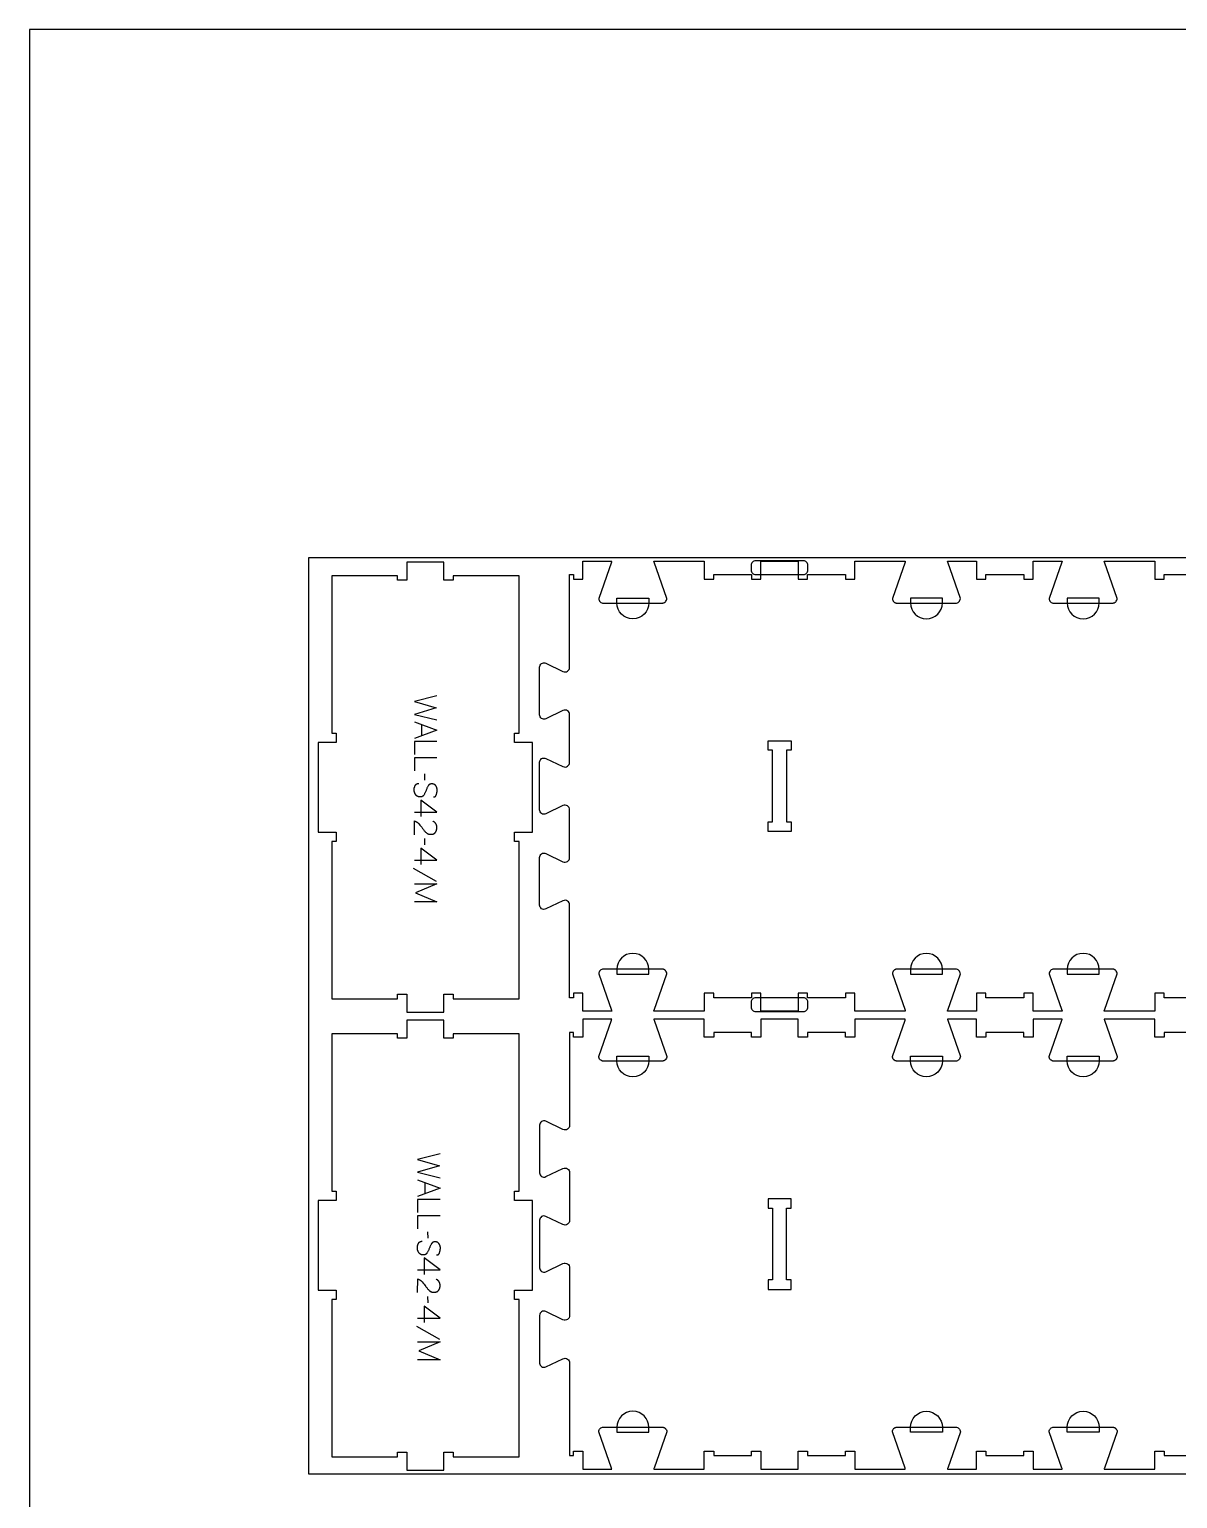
# Model space of a CAD drawing. Extents: x -10701 to -7518, y -19593 to -11999.
# Drawn here: x -10701 to -9172, y -13956 to -11999 of the extents above; entities that cross this region are included whole.
import ezdxf

# ---------------------------------------------------------------- set-up
doc = ezdxf.new("R2010")
doc.units = 0
for name, color, linetype in [('0_SHEET_SPRUCEPLY_2440X122', 1, 'CONTINUOUS'), ('1_ANYTOOL_1MMDEEP_LABELS_S', 2, 'CONTINUOUS'), ('3_ANYTOOL_CUTTHROUGH_INSID', 4, 'CONTINUOUS'), ('4_ANYTOOL_CUTTHROUGH_OUTSI', 5, 'CONTINUOUS'), ('5_ANYTOOL_HALF_MILL_9MM_IN', 3, 'CONTINUOUS'), ('DONOTCUT', 18, 'CONTINUOUS')]:
    doc.layers.add(name, color=color, linetype=linetype)

msp = doc.modelspace()

# ---------------------------------------------------------------- linework, layer by layer
at = {"layer": '0_SHEET_SPRUCEPLY_2440X122'}
msp.add_lwpolyline([(-10329.7, -12703.3), (-10329.7, -13923.3), (-7889.7, -13923.3), (-7889.7, -12703.3)], close=True, dxfattribs=at)
at = {"layer": '1_ANYTOOL_1MMDEEP_LABELS_S'}
for points in [[(-10158.5, -12886.9), (-10188.5, -12894.7), (-10159.4, -12903.1), (-10188.5, -12911.6), (-10158.5, -12919.1)], [(-10188.5, -12921.7), (-10158.5, -12932.5), (-10188.5, -12943.6)], [(-10178.9, -12925.1), (-10178.9, -12940)], [(-10158.5, -12947.9), (-10188.5, -12947.9), (-10188.5, -12965)], [(-10158.5, -12969.7), (-10188.5, -12969.7), (-10188.5, -12986.8)], [(-10174.6, -12999.4), (-10174.7, -12990.7)], [(-10163.1, -13021.7), (-10162.9, -13021.7), (-10162.8, -13021.7), (-10162.7, -13021.7), (-10162.6, -13021.7), (-10162.5, -13021.7), (-10162.4, -13021.6), (-10162.3, -13021.6), (-10162.3, -13021.6), (-10162.2, -13021.6), (-10162.1, -13021.6), (-10162, -13021.6), (-10161.9, -13021.6), (-10161.8, -13021.5), (-10161.8, -13021.5), (-10161.7, -13021.5), (-10161.6, -13021.5), (-10161.5, -13021.4), (-10161.4, -13021.4), (-10161.4, -13021.4), (-10161.3, -13021.3), (-10161.2, -13021.3), (-10161.2, -13021.3), (-10161.1, -13021.2), (-10161, -13021.2), (-10160.9, -13021.1), (-10160.9, -13021.1), (-10160.8, -13021.1), (-10160.7, -13021), (-10160.7, -13021), (-10160.6, -13020.9), (-10160.5, -13020.9), (-10160.5, -13020.8), (-10160.4, -13020.8), (-10160.4, -13020.7), (-10160.3, -13020.6), (-10160.3, -13020.6), (-10160.2, -13020.5), (-10160.1, -13020.5), (-10160.1, -13020.4), (-10160, -13020.3), (-10160, -13020.3), (-10159.9, -13020.2), (-10159.9, -13020.1), (-10159.8, -13020.1), (-10159.8, -13020), (-10159.7, -13019.9), (-10159.7, -13019.8), (-10159.6, -13019.8), (-10159.6, -13019.7), (-10159.6, -13019.6), (-10159.5, -13019.5), (-10159.4, -13019.4), (-10159.4, -13019.2), (-10159.3, -13019), (-10159.2, -13018.8), (-10159.1, -13018.6), (-10159.1, -13018.4), (-10158.9, -13017.6), (-10158.7, -13016.8), (-10158.5, -13016), (-10158.4, -13015.2), (-10158.3, -13014.9), (-10158.3, -13014.5), (-10158.2, -13014.1), (-10158.2, -13013.7), (-10158.2, -13013.4), (-10158.2, -13013), (-10158.1, -13012.7), (-10158.1, -13012.3), (-10158.1, -13012.1), (-10158.1, -13011.9), (-10158.2, -13011.7), (-10158.2, -13011.5), (-10158.2, -13011.3), (-10158.2, -13011.1), (-10158.2, -13011), (-10158.3, -13010.8), (-10158.3, -13010.6), (-10158.3, -13010.4), (-10158.4, -13010.2), (-10158.4, -13010), (-10158.4, -13009.9), (-10158.5, -13009.7), (-10158.5, -13009.5), (-10158.6, -13009.3), (-10158.7, -13009.2), (-10158.7, -13009), (-10158.8, -13008.8), (-10158.9, -13008.6), (-10158.9, -13008.5), (-10159, -13008.3), (-10159.1, -13008.1), (-10159.2, -13008), (-10159.3, -13007.8), (-10159.3, -13007.6), (-10159.4, -13007.5), (-10159.5, -13007.3), (-10159.6, -13007.2), (-10159.7, -13007), (-10159.8, -13006.8), (-10160, -13006.7), (-10160.1, -13006.5), (-10160.2, -13006.4), (-10160.3, -13006.2), (-10160.4, -13006.1), (-10160.6, -13006), (-10160.7, -13005.8), (-10160.8, -13005.7), (-10161, -13005.6), (-10161.1, -13005.5), (-10161.3, -13005.4), (-10161.4, -13005.3), (-10161.5, -13005.2), (-10161.7, -13005.1), (-10161.9, -13005), (-10162, -13004.9), (-10162.2, -13004.8), (-10162.3, -13004.7), (-10162.5, -13004.7), (-10162.7, -13004.6), (-10162.8, -13004.5), (-10163, -13004.5), (-10163.2, -13004.4), (-10163.4, -13004.4), (-10163.6, -13004.4), (-10163.8, -13004.3), (-10164, -13004.3), (-10164.1, -13004.3), (-10164.3, -13004.2), (-10164.5, -13004.2), (-10164.8, -13004.2), (-10165, -13004.2), (-10165.2, -13004.2), (-10165.4, -13004.2), (-10165.6, -13004.2), (-10165.8, -13004.2), (-10166, -13004.2), (-10166.2, -13004.3), (-10166.4, -13004.3), (-10166.6, -13004.3), (-10166.8, -13004.4), (-10167, -13004.4), (-10167.2, -13004.5), (-10167.3, -13004.5), (-10167.5, -13004.6), (-10167.6, -13004.6), (-10167.7, -13004.7), (-10167.8, -13004.7), (-10167.8, -13004.7), (-10167.9, -13004.8), (-10168, -13004.8), (-10168.1, -13004.9), (-10168.2, -13004.9), (-10168.2, -13005), (-10168.3, -13005), (-10168.4, -13005), (-10168.5, -13005.1), (-10168.6, -13005.1), (-10168.6, -13005.2), (-10168.7, -13005.3), (-10168.8, -13005.3), (-10168.8, -13005.4), (-10168.9, -13005.4), (-10169, -13005.5), (-10169, -13005.5), (-10169.1, -13005.6), (-10169.2, -13005.7), (-10169.2, -13005.7), (-10169.3, -13005.8), (-10169.4, -13005.9), (-10169.6, -13006.1), (-10169.7, -13006.2), (-10169.8, -13006.4), (-10169.9, -13006.5), (-10170, -13006.7), (-10170.1, -13006.9), (-10170.2, -13007), (-10170.6, -13007.7), (-10171, -13008.5), (-10171.4, -13009.2), (-10171.7, -13010), (-10172.1, -13010.8), (-10172.4, -13011.6), (-10172.7, -13012.4), (-10173, -13013.2), (-10173.3, -13014), (-10173.7, -13014.8), (-10174, -13015.6), (-10174.4, -13016.4), (-10174.8, -13017.1), (-10175.1, -13017.9), (-10175.5, -13018.6), (-10176, -13019.2), (-10176.1, -13019.4), (-10176.2, -13019.6), (-10176.3, -13019.7), (-10176.4, -13019.8), (-10176.4, -13019.9), (-10176.5, -13019.9), (-10176.6, -13020), (-10176.6, -13020.1), (-10176.7, -13020.1), (-10176.7, -13020.2), (-10176.8, -13020.3), (-10176.9, -13020.3), (-10177, -13020.4), (-10177, -13020.5), (-10177.1, -13020.5), (-10177.2, -13020.6), (-10177.2, -13020.6), (-10177.3, -13020.7), (-10177.4, -13020.7), (-10177.5, -13020.8), (-10177.5, -13020.8), (-10177.6, -13020.9), (-10177.7, -13020.9), (-10177.8, -13021), (-10177.9, -13021), (-10177.9, -13021.1), (-10178, -13021.1), (-10178.1, -13021.2), (-10178.2, -13021.2), (-10178.3, -13021.2), (-10178.4, -13021.3), (-10178.4, -13021.3), (-10178.5, -13021.3), (-10178.6, -13021.4), (-10178.7, -13021.4), (-10178.8, -13021.4), (-10178.9, -13021.4), (-10179.1, -13021.5), (-10179.3, -13021.5), (-10179.5, -13021.6), (-10179.7, -13021.6), (-10179.9, -13021.6), (-10180.1, -13021.6), (-10180.3, -13021.7), (-10180.5, -13021.7), (-10180.7, -13021.7), (-10181, -13021.7), (-10181.2, -13021.7), (-10181.4, -13021.6), (-10181.6, -13021.6), (-10181.9, -13021.6), (-10182.1, -13021.6), (-10182.3, -13021.5), (-10182.5, -13021.5), (-10182.7, -13021.4), (-10183, -13021.4), (-10183.2, -13021.3), (-10183.4, -13021.3), (-10183.6, -13021.2), (-10183.7, -13021.1), (-10183.9, -13021.1), (-10184.1, -13021), (-10184.3, -13020.9), (-10184.5, -13020.8), (-10184.7, -13020.7), (-10184.8, -13020.6), (-10185, -13020.5), (-10185.2, -13020.4), (-10185.3, -13020.3), (-10185.5, -13020.1), (-10185.6, -13020), (-10185.8, -13019.9), (-10185.9, -13019.7), (-10186.1, -13019.6), (-10186.2, -13019.5), (-10186.3, -13019.3), (-10186.5, -13019.1), (-10186.6, -13019), (-10186.7, -13018.8), (-10186.8, -13018.6), (-10187, -13018.5), (-10187.2, -13018.1), (-10187.4, -13017.7), (-10187.6, -13017.4), (-10187.8, -13017), (-10187.9, -13016.6), (-10188.1, -13016.3), (-10188.1, -13016.1), (-10188.2, -13015.9), (-10188.3, -13015.7), (-10188.3, -13015.5), (-10188.4, -13015.3), (-10188.4, -13015.1), (-10188.5, -13014.9), (-10188.5, -13014.7), (-10188.6, -13014.5), (-10188.6, -13014.3), (-10188.7, -13014.1), (-10188.7, -13013.9), (-10188.7, -13013.7), (-10188.7, -13013.5), (-10188.8, -13013.1), (-10188.8, -13012.7), (-10188.8, -13012.3), (-10188.8, -13011.9), (-10188.8, -13011.5), (-10188.8, -13011.1), (-10188.7, -13010.7), (-10188.7, -13010.3), (-10188.6, -13009.9), (-10188.6, -13009.5), (-10188.5, -13009.1), (-10188.4, -13008.7), (-10188.2, -13008.4), (-10188.1, -13008), (-10188, -13007.6), (-10187.8, -13007.3), (-10187.7, -13006.9), (-10187.5, -13006.6), (-10187.3, -13006.2), (-10187.2, -13006), (-10187.1, -13005.9), (-10187, -13005.7), (-10186.9, -13005.6), (-10186.7, -13005.4), (-10186.6, -13005.3), (-10186.5, -13005.1), (-10186.4, -13005), (-10186.3, -13004.9), (-10186.1, -13004.8), (-10186, -13004.7), (-10185.9, -13004.5), (-10185.8, -13004.5), (-10185.7, -13004.4), (-10185.7, -13004.4), (-10185.6, -13004.3), (-10185.5, -13004.3), (-10185.5, -13004.2), (-10185.4, -13004.2), (-10185.3, -13004.2), (-10185.2, -13004.1), (-10185.2, -13004.1), (-10185.1, -13004), (-10185, -13004), (-10184.9, -13004), (-10184.9, -13003.9), (-10184.8, -13003.9), (-10184.7, -13003.9), (-10184.6, -13003.8), (-10184.6, -13003.8), (-10184.5, -13003.8), (-10184.4, -13003.7), (-10184.2, -13003.7), (-10184.1, -13003.6), (-10183.9, -13003.6), (-10183.7, -13003.6), (-10183.5, -13003.5), (-10183.4, -13003.5), (-10183.2, -13003.5), (-10183, -13003.5), (-10182.8, -13003.5), (-10182.6, -13003.5)], [(-10188.5, -13041.7), (-10158.4, -13041.7), (-10179.8, -13025.7)], [(-10179.8, -13025.7), (-10179.8, -13047.5)], [(-10188.4, -13071.9), (-10188.4, -13053.6), (-10187.9, -13053.8), (-10187.7, -13053.8), (-10187.5, -13053.9), (-10187.3, -13054), (-10187.1, -13054.1), (-10186.8, -13054.2), (-10186.6, -13054.3), (-10186.4, -13054.4), (-10186.2, -13054.5), (-10186, -13054.6), (-10185.8, -13054.7), (-10185.6, -13054.8), (-10185.4, -13054.9), (-10185.2, -13055.1), (-10185, -13055.2), (-10184.8, -13055.3), (-10184.6, -13055.4), (-10184.5, -13055.6), (-10184.3, -13055.7), (-10184.1, -13055.9), (-10183.9, -13056), (-10183.7, -13056.2), (-10183.6, -13056.3), (-10183.4, -13056.5), (-10183.2, -13056.6), (-10183, -13056.8), (-10182.9, -13057), (-10182.7, -13057.1), (-10182.6, -13057.3), (-10182.2, -13057.7), (-10181, -13059.1), (-10179.8, -13060.6), (-10178.7, -13062.1), (-10177.6, -13063.7), (-10177, -13064.4), (-10176.4, -13065.2), (-10175.8, -13065.9), (-10175.3, -13066.6), (-10174.7, -13067.2), (-10174.1, -13067.9), (-10173.5, -13068.5), (-10172.8, -13069.1), (-10172.7, -13069.2), (-10172.5, -13069.4), (-10172.4, -13069.5), (-10172.2, -13069.6), (-10172, -13069.8), (-10171.9, -13069.9), (-10171.7, -13070), (-10171.5, -13070.1), (-10171.3, -13070.2), (-10171.2, -13070.3), (-10171, -13070.4), (-10170.8, -13070.5), (-10170.6, -13070.6), (-10170.4, -13070.7), (-10170.3, -13070.8), (-10170.1, -13070.9), (-10169.9, -13070.9), (-10169.7, -13071), (-10169.5, -13071.1), (-10169.3, -13071.1), (-10169.1, -13071.2), (-10168.9, -13071.2), (-10168.7, -13071.3), (-10168.5, -13071.3), (-10168.2, -13071.3), (-10168, -13071.4), (-10167.8, -13071.4), (-10167.6, -13071.4), (-10167.4, -13071.4), (-10167.2, -13071.4), (-10166.9, -13071.4), (-10166.7, -13071.4), (-10166.5, -13071.4), (-10166.2, -13071.4), (-10166, -13071.4), (-10165.7, -13071.4), (-10165.5, -13071.4), (-10165.3, -13071.4), (-10165, -13071.3), (-10164.8, -13071.3), (-10164.6, -13071.2), (-10164.4, -13071.2), (-10164.2, -13071.1), (-10164, -13071.1), (-10163.8, -13071), (-10163.6, -13071), (-10163.4, -13070.9), (-10163.2, -13070.8), (-10163, -13070.7), (-10162.8, -13070.6), (-10162.6, -13070.6), (-10162.4, -13070.5), (-10162.3, -13070.4), (-10162.1, -13070.2), (-10161.9, -13070.1), (-10161.8, -13070), (-10161.6, -13069.9), (-10161.4, -13069.8), (-10161.3, -13069.6), (-10161.1, -13069.5), (-10161, -13069.4), (-10160.9, -13069.2), (-10160.7, -13069.1), (-10160.6, -13068.9), (-10160.5, -13068.8), (-10160.3, -13068.6), (-10160.2, -13068.4), (-10160.1, -13068.3), (-10160, -13068.1), (-10159.9, -13067.9), (-10159.8, -13067.7), (-10159.7, -13067.6), (-10159.6, -13067.4), (-10159.5, -13067.2), (-10159.4, -13067), (-10159.3, -13066.8), (-10159.2, -13066.6), (-10159.1, -13066.4), (-10159.1, -13066.3), (-10159, -13066.1), (-10158.9, -13065.9), (-10158.9, -13065.6), (-10158.8, -13065.4), (-10158.8, -13065.2), (-10158.7, -13065), (-10158.7, -13064.8), (-10158.6, -13064.6), (-10158.6, -13064.4), (-10158.6, -13064.2), (-10158.6, -13063.9), (-10158.5, -13063.7), (-10158.5, -13063.5), (-10158.5, -13063.2), (-10158.5, -13063), (-10158.5, -13062.5), (-10158.5, -13062.2), (-10158.5, -13061.8), (-10158.5, -13061.4), (-10158.6, -13061.1), (-10158.6, -13060.8), (-10158.7, -13060.4), (-10158.7, -13060.1), (-10158.8, -13059.8), (-10158.9, -13059.5), (-10158.9, -13059.3), (-10159, -13059.2), (-10159, -13059), (-10159.1, -13058.9), (-10159.1, -13058.7), (-10159.2, -13058.6), (-10159.3, -13058.4), (-10159.3, -13058.3), (-10159.4, -13058.1), (-10159.5, -13058), (-10159.5, -13057.9), (-10159.6, -13057.7), (-10159.7, -13057.6), (-10159.8, -13057.4), (-10159.8, -13057.3), (-10159.9, -13057.2), (-10160, -13057.1), (-10160.1, -13056.9), (-10160.2, -13056.8), (-10160.3, -13056.7), (-10160.4, -13056.6), (-10160.5, -13056.4), (-10160.6, -13056.3), (-10160.7, -13056.2), (-10160.8, -13056.1), (-10160.9, -13056), (-10161, -13055.9), (-10161.1, -13055.8), (-10161.2, -13055.6), (-10161.4, -13055.5), (-10161.5, -13055.4), (-10161.6, -13055.3), (-10161.8, -13055.1), (-10162.1, -13054.9), (-10162.4, -13054.7), (-10162.7, -13054.6), (-10163, -13054.4), (-10163.3, -13054.2), (-10163.6, -13054)], [(-10188.5, -13105.9), (-10158.4, -13105.9), (-10179.8, -13089.9)], [(-10179.8, -13089.9), (-10179.8, -13111.7)], [(-10174.6, -13085.6), (-10174.7, -13076.8)], [(-10159, -13134.1), (-10189.7, -13116.9)], [(-10188.5, -13137.5), (-10158.5, -13137.5), (-10186.9, -13149.5), (-10158.6, -13161.5), (-10188.5, -13161.5)], [(-10154.2, -13496.9), (-10184.2, -13504.7), (-10155.1, -13513.1), (-10184.2, -13521.6), (-10154.2, -13529.1)], [(-10184.2, -13531.7), (-10154.2, -13542.5), (-10184.2, -13553.6)], [(-10174.6, -13535.1), (-10174.6, -13550)], [(-10154.2, -13557.9), (-10184.2, -13557.9), (-10184.2, -13575)], [(-10154.2, -13579.7), (-10184.2, -13579.7), (-10184.2, -13596.8)], [(-10170.3, -13609.4), (-10170.4, -13600.7)], [(-10158.8, -13631.7), (-10158.6, -13631.7), (-10158.5, -13631.7), (-10158.4, -13631.7), (-10158.3, -13631.7), (-10158.2, -13631.7), (-10158.2, -13631.6), (-10158.1, -13631.6), (-10158, -13631.6), (-10157.9, -13631.6), (-10157.8, -13631.6), (-10157.7, -13631.6), (-10157.6, -13631.6), (-10157.6, -13631.5), (-10157.5, -13631.5), (-10157.4, -13631.5), (-10157.3, -13631.5), (-10157.2, -13631.4), (-10157.2, -13631.4), (-10157.1, -13631.4), (-10157, -13631.3), (-10156.9, -13631.3), (-10156.9, -13631.3), (-10156.8, -13631.2), (-10156.7, -13631.2), (-10156.7, -13631.1), (-10156.6, -13631.1), (-10156.5, -13631.1), (-10156.5, -13631), (-10156.4, -13631), (-10156.3, -13630.9), (-10156.3, -13630.9), (-10156.2, -13630.8), (-10156.1, -13630.8), (-10156.1, -13630.7), (-10156, -13630.6), (-10156, -13630.6), (-10155.9, -13630.5), (-10155.9, -13630.5), (-10155.8, -13630.4), (-10155.8, -13630.3), (-10155.7, -13630.3), (-10155.6, -13630.2), (-10155.6, -13630.1), (-10155.5, -13630.1), (-10155.5, -13630), (-10155.5, -13629.9), (-10155.4, -13629.8), (-10155.4, -13629.8), (-10155.3, -13629.7), (-10155.3, -13629.6), (-10155.2, -13629.5), (-10155.2, -13629.4), (-10155.1, -13629.2), (-10155, -13629), (-10154.9, -13628.8), (-10154.9, -13628.6), (-10154.8, -13628.4), (-10154.6, -13627.6), (-10154.4, -13626.8), (-10154.2, -13626), (-10154.1, -13625.2), (-10154, -13624.9), (-10154, -13624.5), (-10154, -13624.1), (-10153.9, -13623.7), (-10153.9, -13623.4), (-10153.9, -13623), (-10153.9, -13622.7), (-10153.9, -13622.3), (-10153.9, -13622.1), (-10153.9, -13621.9), (-10153.9, -13621.7), (-10153.9, -13621.5), (-10153.9, -13621.3), (-10153.9, -13621.1), (-10153.9, -13621), (-10154, -13620.8), (-10154, -13620.6), (-10154, -13620.4), (-10154.1, -13620.2), (-10154.1, -13620), (-10154.2, -13619.9), (-10154.2, -13619.7), (-10154.3, -13619.5), (-10154.3, -13619.3), (-10154.4, -13619.2), (-10154.4, -13619), (-10154.5, -13618.8), (-10154.6, -13618.6), (-10154.6, -13618.5), (-10154.7, -13618.3), (-10154.8, -13618.1), (-10154.9, -13618), (-10155, -13617.8), (-10155.1, -13617.6), (-10155.2, -13617.5), (-10155.3, -13617.3), (-10155.4, -13617.2), (-10155.5, -13617), (-10155.6, -13616.8), (-10155.7, -13616.7), (-10155.8, -13616.5), (-10155.9, -13616.4), (-10156, -13616.2), (-10156.2, -13616.1), (-10156.3, -13616), (-10156.4, -13615.8), (-10156.6, -13615.7), (-10156.7, -13615.6), (-10156.8, -13615.5), (-10157, -13615.4), (-10157.1, -13615.3), (-10157.3, -13615.2), (-10157.4, -13615.1), (-10157.6, -13615), (-10157.7, -13614.9), (-10157.9, -13614.8), (-10158.1, -13614.7), (-10158.2, -13614.7), (-10158.4, -13614.6), (-10158.6, -13614.5), (-10158.7, -13614.5), (-10158.9, -13614.4), (-10159.1, -13614.4), (-10159.3, -13614.4), (-10159.5, -13614.3), (-10159.7, -13614.3), (-10159.9, -13614.3), (-10160.1, -13614.2), (-10160.3, -13614.2), (-10160.5, -13614.2), (-10160.7, -13614.2), (-10160.9, -13614.2), (-10161.1, -13614.2), (-10161.3, -13614.2), (-10161.5, -13614.2), (-10161.7, -13614.2), (-10161.9, -13614.3), (-10162.1, -13614.3), (-10162.3, -13614.3), (-10162.5, -13614.4), (-10162.7, -13614.4), (-10162.9, -13614.5), (-10163.1, -13614.5), (-10163.2, -13614.6), (-10163.3, -13614.6), (-10163.4, -13614.7), (-10163.5, -13614.7), (-10163.6, -13614.7), (-10163.6, -13614.8), (-10163.7, -13614.8), (-10163.8, -13614.9), (-10163.9, -13614.9), (-10164, -13615), (-10164, -13615), (-10164.1, -13615), (-10164.2, -13615.1), (-10164.3, -13615.1), (-10164.3, -13615.2), (-10164.4, -13615.3), (-10164.5, -13615.3), (-10164.6, -13615.4), (-10164.6, -13615.4), (-10164.7, -13615.5), (-10164.8, -13615.5), (-10164.8, -13615.6), (-10164.9, -13615.7), (-10165, -13615.7), (-10165, -13615.8), (-10165.2, -13615.9), (-10165.3, -13616.1), (-10165.4, -13616.2), (-10165.5, -13616.4), (-10165.6, -13616.5), (-10165.7, -13616.7), (-10165.8, -13616.9), (-10165.9, -13617), (-10166.3, -13617.7), (-10166.7, -13618.5), (-10167.1, -13619.2), (-10167.4, -13620), (-10167.8, -13620.8), (-10168.1, -13621.6), (-10168.4, -13622.4), (-10168.8, -13623.2), (-10169.1, -13624), (-10169.4, -13624.8), (-10169.7, -13625.6), (-10170.1, -13626.4), (-10170.5, -13627.1), (-10170.9, -13627.9), (-10171.3, -13628.6), (-10171.7, -13629.2), (-10171.8, -13629.4), (-10171.9, -13629.6), (-10172, -13629.7), (-10172.1, -13629.8), (-10172.2, -13629.9), (-10172.2, -13629.9), (-10172.3, -13630), (-10172.3, -13630.1), (-10172.4, -13630.1), (-10172.5, -13630.2), (-10172.5, -13630.3), (-10172.6, -13630.3), (-10172.7, -13630.4), (-10172.7, -13630.5), (-10172.8, -13630.5), (-10172.9, -13630.6), (-10173, -13630.6), (-10173, -13630.7), (-10173.1, -13630.7), (-10173.2, -13630.8), (-10173.3, -13630.8), (-10173.3, -13630.9), (-10173.4, -13630.9), (-10173.5, -13631), (-10173.6, -13631), (-10173.7, -13631.1), (-10173.7, -13631.1), (-10173.8, -13631.2), (-10173.9, -13631.2), (-10174, -13631.2), (-10174.1, -13631.3), (-10174.2, -13631.3), (-10174.3, -13631.3), (-10174.3, -13631.4), (-10174.4, -13631.4), (-10174.5, -13631.4), (-10174.6, -13631.4), (-10174.8, -13631.5), (-10175, -13631.5), (-10175.2, -13631.6), (-10175.4, -13631.6), (-10175.6, -13631.6), (-10175.8, -13631.6), (-10176, -13631.7), (-10176.2, -13631.7), (-10176.5, -13631.7), (-10176.7, -13631.7), (-10176.9, -13631.7), (-10177.1, -13631.6), (-10177.4, -13631.6), (-10177.6, -13631.6), (-10177.8, -13631.6), (-10178, -13631.5), (-10178.3, -13631.5), (-10178.5, -13631.4), (-10178.7, -13631.4), (-10178.9, -13631.3), (-10179.1, -13631.3), (-10179.3, -13631.2), (-10179.5, -13631.1), (-10179.7, -13631.1), (-10179.8, -13631), (-10180, -13630.9), (-10180.2, -13630.8), (-10180.4, -13630.7), (-10180.6, -13630.6), (-10180.7, -13630.5), (-10180.9, -13630.4), (-10181, -13630.3), (-10181.2, -13630.1), (-10181.4, -13630), (-10181.5, -13629.9), (-10181.7, -13629.7), (-10181.8, -13629.6), (-10181.9, -13629.5), (-10182.1, -13629.3), (-10182.2, -13629.1), (-10182.3, -13629), (-10182.4, -13628.8), (-10182.6, -13628.6), (-10182.7, -13628.5), (-10182.9, -13628.1), (-10183.1, -13627.7), (-10183.3, -13627.4), (-10183.5, -13627), (-10183.6, -13626.6), (-10183.8, -13626.3), (-10183.9, -13626.1), (-10183.9, -13625.9), (-10184, -13625.7), (-10184.1, -13625.5), (-10184.1, -13625.3), (-10184.2, -13625.1), (-10184.2, -13624.9), (-10184.3, -13624.7), (-10184.3, -13624.5), (-10184.3, -13624.3), (-10184.4, -13624.1), (-10184.4, -13623.9), (-10184.4, -13623.7), (-10184.5, -13623.5), (-10184.5, -13623.1), (-10184.5, -13622.7), (-10184.5, -13622.3), (-10184.5, -13621.9), (-10184.5, -13621.5), (-10184.5, -13621.1), (-10184.5, -13620.7), (-10184.4, -13620.3), (-10184.4, -13619.9), (-10184.3, -13619.5), (-10184.2, -13619.1), (-10184.1, -13618.7), (-10184, -13618.4), (-10183.8, -13618), (-10183.7, -13617.6), (-10183.5, -13617.3), (-10183.4, -13616.9), (-10183.2, -13616.6), (-10183, -13616.2), (-10182.9, -13616), (-10182.8, -13615.9), (-10182.7, -13615.7), (-10182.6, -13615.6), (-10182.5, -13615.4), (-10182.4, -13615.3), (-10182.2, -13615.1), (-10182.1, -13615), (-10182, -13614.9), (-10181.9, -13614.8), (-10181.7, -13614.7), (-10181.6, -13614.5), (-10181.5, -13614.5), (-10181.5, -13614.4), (-10181.4, -13614.4), (-10181.3, -13614.3), (-10181.3, -13614.3), (-10181.2, -13614.2), (-10181.1, -13614.2), (-10181, -13614.2), (-10181, -13614.1), (-10180.9, -13614.1), (-10180.8, -13614), (-10180.7, -13614), (-10180.7, -13614), (-10180.6, -13613.9), (-10180.5, -13613.9), (-10180.4, -13613.9), (-10180.4, -13613.8), (-10180.3, -13613.8), (-10180.2, -13613.8), (-10180.1, -13613.7), (-10179.9, -13613.7), (-10179.8, -13613.6), (-10179.6, -13613.6), (-10179.4, -13613.6), (-10179.3, -13613.5), (-10179.1, -13613.5), (-10178.9, -13613.5), (-10178.7, -13613.5), (-10178.5, -13613.5), (-10178.3, -13613.5)], [(-10184.2, -13651.7), (-10154.2, -13651.7), (-10175.5, -13635.7)], [(-10175.5, -13635.7), (-10175.5, -13657.5)], [(-10184.2, -13681.9), (-10184.1, -13663.6), (-10183.7, -13663.8), (-10183.4, -13663.8), (-10183.2, -13663.9), (-10183, -13664), (-10182.8, -13664.1), (-10182.6, -13664.2), (-10182.4, -13664.3), (-10182.1, -13664.4), (-10181.9, -13664.5), (-10181.7, -13664.6), (-10181.5, -13664.7), (-10181.3, -13664.8), (-10181.1, -13664.9), (-10180.9, -13665.1), (-10180.7, -13665.2), (-10180.5, -13665.3), (-10180.4, -13665.4), (-10180.2, -13665.6), (-10180, -13665.7), (-10179.8, -13665.9), (-10179.6, -13666), (-10179.5, -13666.2), (-10179.3, -13666.3), (-10179.1, -13666.5), (-10178.9, -13666.6), (-10178.8, -13666.8), (-10178.6, -13667), (-10178.4, -13667.1), (-10178.3, -13667.3), (-10178, -13667.7), (-10176.8, -13669.1), (-10175.6, -13670.6), (-10174.4, -13672.1), (-10173.3, -13673.7), (-10172.7, -13674.4), (-10172.1, -13675.2), (-10171.6, -13675.9), (-10171, -13676.6), (-10170.4, -13677.2), (-10169.8, -13677.9), (-10169.2, -13678.5), (-10168.6, -13679.1), (-10168.4, -13679.2), (-10168.2, -13679.4), (-10168.1, -13679.5), (-10167.9, -13679.6), (-10167.8, -13679.8), (-10167.6, -13679.9), (-10167.4, -13680), (-10167.2, -13680.1), (-10167.1, -13680.2), (-10166.9, -13680.3), (-10166.7, -13680.4), (-10166.5, -13680.5), (-10166.4, -13680.6), (-10166.2, -13680.7), (-10166, -13680.8), (-10165.8, -13680.9), (-10165.6, -13680.9), (-10165.4, -13681), (-10165.2, -13681.1), (-10165, -13681.1), (-10164.8, -13681.2), (-10164.6, -13681.2), (-10164.4, -13681.3), (-10164.2, -13681.3), (-10164, -13681.3), (-10163.8, -13681.4), (-10163.5, -13681.4), (-10163.3, -13681.4), (-10163.1, -13681.4), (-10162.9, -13681.4), (-10162.7, -13681.4), (-10162.4, -13681.4), (-10162.2, -13681.4), (-10161.9, -13681.4), (-10161.7, -13681.4), (-10161.5, -13681.4), (-10161.2, -13681.4), (-10161, -13681.4), (-10160.8, -13681.3), (-10160.5, -13681.3), (-10160.3, -13681.2), (-10160.1, -13681.2), (-10159.9, -13681.1), (-10159.7, -13681.1), (-10159.5, -13681), (-10159.3, -13681), (-10159.1, -13680.9), (-10158.9, -13680.8), (-10158.7, -13680.7), (-10158.5, -13680.6), (-10158.3, -13680.6), (-10158.2, -13680.5), (-10158, -13680.4), (-10157.8, -13680.2), (-10157.6, -13680.1), (-10157.5, -13680), (-10157.3, -13679.9), (-10157.2, -13679.8), (-10157, -13679.6), (-10156.9, -13679.5), (-10156.7, -13679.4), (-10156.6, -13679.2), (-10156.4, -13679.1), (-10156.3, -13678.9), (-10156.2, -13678.8), (-10156.1, -13678.6), (-10155.9, -13678.4), (-10155.8, -13678.3), (-10155.7, -13678.1), (-10155.6, -13677.9), (-10155.5, -13677.7), (-10155.4, -13677.6), (-10155.3, -13677.4), (-10155.2, -13677.2), (-10155.1, -13677), (-10155, -13676.8), (-10154.9, -13676.6), (-10154.9, -13676.4), (-10154.8, -13676.3), (-10154.7, -13676.1), (-10154.7, -13675.9), (-10154.6, -13675.6), (-10154.6, -13675.4), (-10154.5, -13675.2), (-10154.5, -13675), (-10154.4, -13674.8), (-10154.4, -13674.6), (-10154.3, -13674.4), (-10154.3, -13674.2), (-10154.3, -13673.9), (-10154.3, -13673.7), (-10154.2, -13673.5), (-10154.2, -13673.2), (-10154.2, -13673), (-10154.2, -13672.5), (-10154.2, -13672.2), (-10154.2, -13671.8), (-10154.2, -13671.4), (-10154.3, -13671.1), (-10154.3, -13670.8), (-10154.4, -13670.4), (-10154.4, -13670.1), (-10154.5, -13669.8), (-10154.6, -13669.5), (-10154.7, -13669.3), (-10154.7, -13669.2), (-10154.8, -13669), (-10154.8, -13668.9), (-10154.9, -13668.7), (-10154.9, -13668.6), (-10155, -13668.4), (-10155, -13668.3), (-10155.1, -13668.1), (-10155.2, -13668), (-10155.3, -13667.9), (-10155.3, -13667.7), (-10155.4, -13667.6), (-10155.5, -13667.4), (-10155.6, -13667.3), (-10155.6, -13667.2), (-10155.7, -13667.1), (-10155.8, -13666.9), (-10155.9, -13666.8), (-10156, -13666.7), (-10156.1, -13666.6), (-10156.2, -13666.4), (-10156.3, -13666.3), (-10156.4, -13666.2), (-10156.5, -13666.1), (-10156.6, -13666), (-10156.7, -13665.9), (-10156.8, -13665.8), (-10157, -13665.6), (-10157.1, -13665.5), (-10157.2, -13665.4), (-10157.3, -13665.3), (-10157.6, -13665.1), (-10157.8, -13664.9), (-10158.1, -13664.7), (-10158.4, -13664.6), (-10158.7, -13664.4), (-10159, -13664.2), (-10159.3, -13664)], [(-10170.3, -13695.6), (-10170.4, -13686.8)], [(-10184.2, -13715.9), (-10154.2, -13715.9), (-10175.5, -13699.9)], [(-10175.5, -13699.9), (-10175.5, -13721.7)], [(-10154.7, -13744.1), (-10185.4, -13726.9)], [(-10184.2, -13747.5), (-10154.2, -13747.5), (-10182.6, -13759.5), (-10154.3, -13771.5), (-10184.2, -13771.5)]]:
    msp.add_lwpolyline(points, dxfattribs=at)
at = {"layer": '3_ANYTOOL_CUTTHROUGH_INSID', "color": 4}
for points in [[(-9716.9, -12947), (-9686.7, -12947), (-9686.7, -12959.5), (-9692.7, -12959.5), (-9692.7, -13055), (-9686.7, -13055), (-9686.7, -13067.5), (-9717.2, -13067.5), (-9717.2, -13055), (-9711.2, -13055), (-9711.2, -12959.5), (-9717.2, -12959.5), (-9717.2, -12947)], [(-9716.9, -13677.5), (-9686.7, -13677.5), (-9686.7, -13665), (-9692.7, -13665), (-9692.7, -13569.5), (-9686.7, -13569.5), (-9686.7, -13557), (-9717.2, -13557), (-9717.2, -13569.5), (-9711.2, -13569.5), (-9711.2, -13665), (-9717.2, -13665), (-9717.2, -13677.5)]]:
    msp.add_lwpolyline(points, close=True, dxfattribs=at)
at = {"layer": '4_ANYTOOL_CUTTHROUGH_OUTSI', "color": 5}
for points in [[(-10049.1, -12936.5), (-10049.1, -12727), (-10136.6, -12727), (-10136.6, -12733), (-10149.1, -12733), (-10149.1, -12709), (-10198.6, -12709), (-10198.6, -12733), (-10211.1, -12733), (-10211.1, -12727), (-10298.6, -12727), (-10298.6, -12936.5), (-10292.6, -12936.5), (-10292.6, -12949), (-10316.6, -12949), (-10316.6, -13068.5), (-10292.6, -13068.5), (-10292.6, -13081), (-10298.6, -13081), (-10298.6, -13290.5), (-10211.1, -13290.5), (-10211.1, -13284.5), (-10198.6, -13284.5), (-10198.6, -13308.5), (-10149.1, -13308.5), (-10149.1, -13284.5), (-10136.6, -13284.5), (-10136.6, -13290.5), (-10049.1, -13290.5), (-10049.1, -13081), (-10055.1, -13081), (-10055.1, -13068.5), (-10031.1, -13068.5), (-10031.1, -12949), (-10055.1, -12949), (-10055.1, -12936.5)], [(-10049.1, -13546.5), (-10049.1, -13337), (-10136.6, -13337), (-10136.6, -13343), (-10149.1, -13343), (-10149.1, -13319), (-10198.6, -13319), (-10198.6, -13343), (-10211.1, -13343), (-10211.1, -13337), (-10298.6, -13337), (-10298.6, -13546.5), (-10292.6, -13546.5), (-10292.6, -13559), (-10316.6, -13559), (-10316.6, -13678.5), (-10292.6, -13678.5), (-10292.6, -13691), (-10298.6, -13691), (-10298.6, -13900.5), (-10211.1, -13900.5), (-10211.1, -13894.5), (-10198.6, -13894.5), (-10198.6, -13918.5), (-10149.1, -13918.5), (-10149.1, -13894.5), (-10136.6, -13894.5), (-10136.6, -13900.5), (-10049.1, -13900.5), (-10049.1, -13691), (-10055.1, -13691), (-10055.1, -13678.5), (-10031.1, -13678.5), (-10031.1, -13559), (-10055.1, -13559), (-10055.1, -13546.5)]]:
    msp.add_lwpolyline(points, close=True, dxfattribs=at)
for points in [[(-9139.2, -13289), (-9189.7, -13289), (-9189.7, -13283), (-9202.2, -13283), (-9202.2, -13307), (-9269.4, -13307), (-9269.4, -13307, -0.061485), (-9269.1, -13305.6), (-9252.2, -13257.3), (-9252.2, -13257.3), (-9252.2, -13257.2), (-9252.2, -13257.2, 0.198912), (-9254.1, -13252.8), (-9254.2, -13252.7), (-9254.3, -13252.6), (-9254.4, -13252.5), (-9254.5, -13252.4), (-9254.6, -13252.3), (-9254.7, -13252.2), (-9254.9, -13252.1), (-9255, -13252), (-9255.1, -13252), (-9255.3, -13251.9), (-9255.4, -13251.8), (-9255.5, -13251.7), (-9255.7, -13251.7), (-9255.8, -13251.6), (-9255.9, -13251.5), (-9256.1, -13251.5), (-9256.2, -13251.4), (-9256.4, -13251.4), (-9256.5, -13251.3), (-9256.7, -13251.3), (-9256.8, -13251.2), (-9257, -13251.2), (-9257.1, -13251.1), (-9257.3, -13251.1), (-9257.4, -13251.1), (-9257.6, -13251.1), (-9257.7, -13251), (-9257.9, -13251), (-9258, -13251), (-9258.2, -13251), (-9258.3, -13251), (-9258.5, -13251), (-9336.5, -13251, 0.414214), (-9342.7, -13257.2), (-9342.7, -13257.3), (-9342.7, -13257.3), (-9325.8, -13305.6), (-9325.8, -13305.6, -0.061485), (-9325.6, -13307), (-9364.2, -13307), (-9364.2, -13283), (-9376.7, -13283), (-9376.7, -13289), (-9427.2, -13289), (-9427.2, -13283), (-9439.7, -13283), (-9439.7, -13307), (-9478.3, -13307), (-9478.3, -13307, -0.061485), (-9478, -13305.6), (-9461.1, -13257.3), (-9461.1, -13257.3), (-9461.1, -13257.2), (-9461.1, -13257.2, 0.414214), (-9467.4, -13251), (-9545.4, -13251), (-9545.5, -13251), (-9545.7, -13251), (-9545.8, -13251), (-9546, -13251), (-9546.1, -13251), (-9546.3, -13251.1), (-9546.4, -13251.1), (-9546.6, -13251.1), (-9546.7, -13251.1), (-9546.9, -13251.2), (-9547, -13251.2), (-9547.2, -13251.3), (-9547.3, -13251.3), (-9547.5, -13251.4), (-9547.6, -13251.4), (-9547.8, -13251.5), (-9547.9, -13251.5), (-9548.1, -13251.6), (-9548.2, -13251.7), (-9548.3, -13251.7), (-9548.5, -13251.8), (-9548.6, -13251.9), (-9548.7, -13252), (-9548.9, -13252), (-9549, -13252.1), (-9549.1, -13252.2), (-9549.2, -13252.3), (-9549.4, -13252.4), (-9549.5, -13252.5), (-9549.6, -13252.6), (-9549.7, -13252.7), (-9549.8, -13252.8, 0.198912), (-9551.6, -13257.2), (-9551.6, -13257.3), (-9551.6, -13257.3), (-9534.7, -13305.6), (-9534.7, -13305.6, -0.061485), (-9534.5, -13307), (-9551.9, -13307), (-9601.7, -13307), (-9601.7, -13283), (-9614.2, -13283), (-9614.2, -13289), (-9664.7, -13289), (-9664.7, -13283), (-9677.2, -13283), (-9677.2, -13307), (-9726.7, -13307), (-9726.7, -13283), (-9739.2, -13283), (-9739.2, -13289), (-9789.7, -13289), (-9789.7, -13283), (-9802.2, -13283), (-9802.2, -13307), (-9869.4, -13307), (-9869.4, -13307, -0.061485), (-9869.1, -13305.6), (-9852.2, -13257.3), (-9852.2, -13257.3), (-9852.2, -13257.2), (-9852.2, -13257.2, 0.198912), (-9854.1, -13252.8), (-9854.2, -13252.7), (-9854.3, -13252.6), (-9854.4, -13252.5), (-9854.5, -13252.4), (-9854.6, -13252.3), (-9854.7, -13252.2), (-9854.9, -13252.1), (-9855, -13252), (-9855.1, -13252), (-9855.3, -13251.9), (-9855.4, -13251.8), (-9855.5, -13251.7), (-9855.7, -13251.7), (-9855.8, -13251.6), (-9855.9, -13251.5), (-9856.1, -13251.5), (-9856.2, -13251.4), (-9856.4, -13251.4), (-9856.5, -13251.3), (-9856.7, -13251.3), (-9856.8, -13251.2), (-9857, -13251.2), (-9857.1, -13251.1), (-9857.3, -13251.1), (-9857.4, -13251.1), (-9857.6, -13251.1), (-9857.7, -13251), (-9857.9, -13251), (-9858, -13251), (-9858.2, -13251), (-9858.3, -13251), (-9858.5, -13251), (-9936.5, -13251, 0.414214), (-9942.7, -13257.2), (-9942.7, -13257.3), (-9942.7, -13257.3), (-9925.8, -13305.6), (-9925.8, -13305.6, -0.061485), (-9925.6, -13307), (-9964.2, -13307), (-9964.2, -13283), (-9976.7, -13283), (-9976.7, -13289), (-9981.7, -13289), (-9981.7, -13165.6), (-9981.7, -13165.6, 0.551268), (-9990.6, -13159.9), (-10013.5, -13170.8, -0.551268), (-10021.7, -13165.6), (-10021.7, -13102.2, -0.551268), (-10013.5, -13097), (-9990.6, -13107.9, 0.551268), (-9981.7, -13102.3), (-9981.7, -13038.9, 0.551268), (-9990.6, -13033.2), (-10013.5, -13044.1, -0.551268), (-10021.7, -13038.9), (-10021.7, -12975.5, -0.551268), (-10013.5, -12970.3), (-9990.6, -12981.2, 0.551268), (-9981.7, -12975.6), (-9981.7, -12912.2, 0.551268), (-9990.6, -12906.5), (-10013.5, -12917.4, -0.551268), (-10021.7, -12912.2), (-10021.7, -12848.8, -0.551268), (-10013.5, -12843.6), (-9990.6, -12854.5, 0.551268), (-9981.7, -12848.9), (-9981.7, -12725.5), (-9976.7, -12725.5), (-9976.7, -12731.5), (-9964.2, -12731.5), (-9964.2, -12707.5), (-9925.6, -12707.5), (-9925.6, -12707.5, -0.061485), (-9925.8, -12708.9), (-9942.7, -12757.2), (-9942.7, -12757.2), (-9942.7, -12757.2), (-9942.7, -12757.2, 0.414214), (-9936.5, -12763.5), (-9858.5, -12763.5), (-9858.3, -12763.5), (-9858.2, -12763.5), (-9858, -12763.5), (-9857.9, -12763.5), (-9857.7, -12763.4), (-9857.6, -12763.4), (-9857.4, -12763.4), (-9857.3, -12763.4), (-9857.1, -12763.3), (-9857, -12763.3), (-9856.8, -12763.3), (-9856.7, -12763.2), (-9856.5, -12763.2), (-9856.4, -12763.1), (-9856.2, -12763.1), (-9856.1, -12763), (-9855.9, -12762.9), (-9855.8, -12762.9), (-9855.7, -12762.8), (-9855.5, -12762.7), (-9855.4, -12762.7), (-9855.3, -12762.6), (-9855.1, -12762.5), (-9855, -12762.4), (-9854.9, -12762.3), (-9854.7, -12762.2), (-9854.6, -12762.2), (-9854.5, -12762.1), (-9854.4, -12762), (-9854.3, -12761.9), (-9854.2, -12761.8), (-9854.1, -12761.7, 0.198912), (-9852.2, -12757.2), (-9852.2, -12757.2), (-9852.2, -12757.2), (-9869.1, -12708.9), (-9869.1, -12708.9, -0.061485), (-9869.4, -12707.5), (-9851.9, -12707.5), (-9802.2, -12707.5), (-9802.2, -12731.5), (-9789.7, -12731.5), (-9789.7, -12725.5), (-9739.2, -12725.5), (-9739.2, -12731.5), (-9726.7, -12731.5), (-9726.7, -12707.5), (-9677.2, -12707.5), (-9677.2, -12731.5), (-9664.7, -12731.5), (-9664.7, -12725.5), (-9614.2, -12725.5), (-9614.2, -12731.5), (-9601.7, -12731.5), (-9601.7, -12707.5), (-9534.5, -12707.5), (-9534.5, -12707.5, -0.061485), (-9534.7, -12708.9), (-9551.6, -12757.2), (-9551.6, -12757.2), (-9551.6, -12757.2), (-9551.6, -12757.2, 0.198912), (-9549.8, -12761.7), (-9549.7, -12761.8), (-9549.6, -12761.9), (-9549.5, -12762), (-9549.4, -12762.1), (-9549.2, -12762.2), (-9549.1, -12762.2), (-9549, -12762.3), (-9548.9, -12762.4), (-9548.7, -12762.5), (-9548.6, -12762.6), (-9548.5, -12762.7), (-9548.3, -12762.7), (-9548.2, -12762.8), (-9548.1, -12762.9), (-9547.9, -12762.9), (-9547.8, -12763), (-9547.6, -12763.1), (-9547.5, -12763.1), (-9547.3, -12763.2), (-9547.2, -12763.2), (-9547, -12763.3), (-9546.9, -12763.3), (-9546.7, -12763.3), (-9546.6, -12763.4), (-9546.4, -12763.4), (-9546.3, -12763.4), (-9546.1, -12763.4), (-9546, -12763.5), (-9545.8, -12763.5), (-9545.7, -12763.5), (-9545.5, -12763.5), (-9545.4, -12763.5), (-9467.4, -12763.5, 0.414214), (-9461.1, -12757.2), (-9461.1, -12757.2), (-9461.1, -12757.2), (-9478, -12708.9), (-9478, -12708.9, -0.061485), (-9478.3, -12707.5), (-9439.7, -12707.5), (-9439.7, -12731.5), (-9427.2, -12731.5), (-9427.2, -12725.5), (-9376.7, -12725.5), (-9376.7, -12731.5), (-9364.2, -12731.5), (-9364.2, -12707.5), (-9325.6, -12707.5), (-9325.6, -12707.5, -0.061485), (-9325.8, -12708.9), (-9342.7, -12757.2), (-9342.7, -12757.2), (-9342.7, -12757.2, 0.414214), (-9336.5, -12763.5), (-9258.5, -12763.5), (-9258.3, -12763.5), (-9258.2, -12763.5), (-9258, -12763.5), (-9257.9, -12763.5), (-9257.7, -12763.4), (-9257.6, -12763.4), (-9257.4, -12763.4), (-9257.3, -12763.4), (-9257.1, -12763.3), (-9257, -12763.3), (-9256.8, -12763.3), (-9256.7, -12763.2), (-9256.5, -12763.2), (-9256.4, -12763.1), (-9256.2, -12763.1), (-9256.1, -12763), (-9255.9, -12762.9), (-9255.8, -12762.9), (-9255.7, -12762.8), (-9255.5, -12762.7), (-9255.4, -12762.7), (-9255.3, -12762.6), (-9255.1, -12762.5), (-9255, -12762.4), (-9254.9, -12762.3), (-9254.7, -12762.2), (-9254.6, -12762.2), (-9254.5, -12762.1), (-9254.4, -12762), (-9254.3, -12761.9), (-9254.2, -12761.8), (-9254.1, -12761.7, 0.198912), (-9252.2, -12757.2), (-9252.2, -12757.2), (-9252.2, -12757.2), (-9269.1, -12708.9), (-9269.1, -12708.9, -0.061485), (-9269.4, -12707.5), (-9202.2, -12707.5), (-9202.2, -12731.5), (-9189.7, -12731.5), (-9189.7, -12725.5), (-9139.2, -12725.5)], [(-9139.2, -13335.5), (-9189.7, -13335.5), (-9189.7, -13341.5), (-9202.2, -13341.5), (-9202.2, -13317.5), (-9251.9, -13317.5), (-9269.4, -13317.5), (-9269.4, -13317.5, 0.061485), (-9269.1, -13318.9), (-9252.2, -13367.2), (-9252.2, -13367.2), (-9252.2, -13367.2), (-9252.2, -13367.2, -0.198912), (-9254.1, -13371.7), (-9254.2, -13371.8), (-9254.3, -13371.9), (-9254.4, -13372), (-9254.5, -13372.1), (-9254.6, -13372.2), (-9254.7, -13372.2), (-9254.9, -13372.3), (-9255, -13372.4), (-9255.1, -13372.5), (-9255.3, -13372.6), (-9255.4, -13372.7), (-9255.5, -13372.7), (-9255.7, -13372.8), (-9255.8, -13372.9), (-9255.9, -13372.9), (-9256.1, -13373), (-9256.2, -13373.1), (-9256.4, -13373.1), (-9256.5, -13373.2), (-9256.7, -13373.2), (-9256.8, -13373.3), (-9257, -13373.3), (-9257.1, -13373.3), (-9257.3, -13373.4), (-9257.4, -13373.4), (-9257.6, -13373.4), (-9257.7, -13373.4), (-9257.9, -13373.5), (-9258, -13373.5), (-9258.2, -13373.5), (-9258.3, -13373.5), (-9258.5, -13373.5), (-9336.5, -13373.5, -0.414214), (-9342.7, -13367.2), (-9342.7, -13367.2), (-9342.7, -13367.2), (-9325.8, -13318.9), (-9325.8, -13318.9, 0.061485), (-9325.6, -13317.5), (-9364.2, -13317.5), (-9364.2, -13341.5), (-9376.7, -13341.5), (-9376.7, -13335.5), (-9427.2, -13335.5), (-9427.2, -13341.5), (-9439.7, -13341.5), (-9439.7, -13317.5), (-9478.3, -13317.5), (-9478.3, -13317.5, 0.061485), (-9478, -13318.9), (-9461.1, -13367.2), (-9461.1, -13367.2), (-9461.1, -13367.2), (-9461.1, -13367.2, -0.414214), (-9467.4, -13373.5), (-9545.4, -13373.5), (-9545.5, -13373.5), (-9545.7, -13373.5), (-9545.8, -13373.5), (-9546, -13373.5), (-9546.1, -13373.4), (-9546.3, -13373.4), (-9546.4, -13373.4), (-9546.6, -13373.4), (-9546.7, -13373.3), (-9546.9, -13373.3), (-9547, -13373.3), (-9547.2, -13373.2), (-9547.3, -13373.2), (-9547.5, -13373.1), (-9547.6, -13373.1), (-9547.8, -13373), (-9547.9, -13372.9), (-9548.1, -13372.9), (-9548.2, -13372.8), (-9548.3, -13372.7), (-9548.5, -13372.7), (-9548.6, -13372.6), (-9548.7, -13372.5), (-9548.9, -13372.4), (-9549, -13372.3), (-9549.1, -13372.2), (-9549.2, -13372.2), (-9549.4, -13372.1), (-9549.5, -13372), (-9549.6, -13371.9), (-9549.7, -13371.8), (-9549.8, -13371.7, -0.198912), (-9551.6, -13367.2), (-9551.6, -13367.2), (-9551.6, -13367.2), (-9534.7, -13318.9), (-9534.7, -13318.9, 0.061485), (-9534.5, -13317.5), (-9551.9, -13317.5), (-9601.7, -13317.5), (-9601.7, -13341.5), (-9614.2, -13341.5), (-9614.2, -13335.5), (-9664.7, -13335.5), (-9664.7, -13341.5), (-9677.2, -13341.5), (-9677.2, -13317.5), (-9726.7, -13317.5), (-9726.7, -13341.5), (-9739.2, -13341.5), (-9739.2, -13335.5), (-9789.7, -13335.5), (-9789.7, -13341.5), (-9802.2, -13341.5), (-9802.2, -13317.5), (-9869.4, -13317.5), (-9869.4, -13317.5, 0.061485), (-9869.1, -13318.9), (-9852.2, -13367.2), (-9852.2, -13367.2), (-9852.2, -13367.2), (-9852.2, -13367.2, -0.198912), (-9854.1, -13371.7), (-9854.2, -13371.8), (-9854.3, -13371.9), (-9854.4, -13372), (-9854.5, -13372.1), (-9854.6, -13372.2), (-9854.7, -13372.2), (-9854.9, -13372.3), (-9855, -13372.4), (-9855.1, -13372.5), (-9855.3, -13372.6), (-9855.4, -13372.7), (-9855.5, -13372.7), (-9855.7, -13372.8), (-9855.8, -13372.9), (-9855.9, -13372.9), (-9856.1, -13373), (-9856.2, -13373.1), (-9856.4, -13373.1), (-9856.5, -13373.2), (-9856.7, -13373.2), (-9856.8, -13373.3), (-9857, -13373.3), (-9857.1, -13373.3), (-9857.3, -13373.4), (-9857.4, -13373.4), (-9857.6, -13373.4), (-9857.7, -13373.4), (-9857.9, -13373.5), (-9858, -13373.5), (-9858.2, -13373.5), (-9858.3, -13373.5), (-9858.5, -13373.5), (-9936.5, -13373.5, -0.414214), (-9942.7, -13367.2), (-9942.7, -13367.2), (-9942.7, -13367.2), (-9925.8, -13318.9), (-9925.8, -13318.9, 0.061485), (-9925.6, -13317.5), (-9964.2, -13317.5), (-9964.2, -13341.5), (-9976.7, -13341.5), (-9976.7, -13335.5), (-9981.7, -13335.5), (-9981.7, -13458.9), (-9981.7, -13458.9, -0.551268), (-9990.6, -13464.5), (-10013.5, -13453.6, 0.551268), (-10021.7, -13458.8), (-10021.7, -13522.2, 0.551268), (-10013.5, -13527.4), (-9990.6, -13516.5, -0.551268), (-9981.7, -13522.2), (-9981.7, -13585.6, -0.551268), (-9990.6, -13591.2), (-10013.5, -13580.3, 0.551268), (-10021.7, -13585.5), (-10021.7, -13648.9, 0.551268), (-10013.5, -13654.1), (-9990.6, -13643.2, -0.551268), (-9981.7, -13648.9), (-9981.7, -13712.3, -0.551268), (-9990.6, -13717.9), (-10013.5, -13707, 0.551268), (-10021.7, -13712.2), (-10021.7, -13775.6, 0.551268), (-10013.5, -13780.8), (-9990.6, -13769.9, -0.551268), (-9981.7, -13775.6), (-9981.7, -13899), (-9976.7, -13899), (-9976.7, -13893), (-9964.2, -13893), (-9964.2, -13917), (-9925.6, -13917), (-9925.6, -13917, 0.061485), (-9925.8, -13915.6), (-9942.7, -13867.3), (-9942.7, -13867.3), (-9942.7, -13867.2), (-9942.7, -13867.2, -0.414214), (-9936.5, -13861), (-9858.5, -13861), (-9858.3, -13861), (-9858.2, -13861), (-9858, -13861), (-9857.9, -13861), (-9857.7, -13861), (-9857.6, -13861.1), (-9857.4, -13861.1), (-9857.3, -13861.1), (-9857.1, -13861.1), (-9857, -13861.2), (-9856.8, -13861.2), (-9856.7, -13861.3), (-9856.5, -13861.3), (-9856.4, -13861.4), (-9856.2, -13861.4), (-9856.1, -13861.5), (-9855.9, -13861.5), (-9855.8, -13861.6), (-9855.7, -13861.7), (-9855.5, -13861.7), (-9855.4, -13861.8), (-9855.3, -13861.9), (-9855.1, -13862), (-9855, -13862), (-9854.9, -13862.1), (-9854.7, -13862.2), (-9854.6, -13862.3), (-9854.5, -13862.4), (-9854.4, -13862.5), (-9854.3, -13862.6), (-9854.2, -13862.7), (-9854.1, -13862.8, -0.198912), (-9852.2, -13867.2), (-9852.2, -13867.3), (-9852.2, -13867.3), (-9869.1, -13915.6), (-9869.1, -13915.6, 0.061485), (-9869.4, -13917), (-9851.9, -13917), (-9802.2, -13917), (-9802.2, -13893), (-9789.7, -13893), (-9789.7, -13899), (-9739.2, -13899), (-9739.2, -13893), (-9726.7, -13893), (-9726.7, -13917), (-9677.2, -13917), (-9677.2, -13893), (-9664.7, -13893), (-9664.7, -13899), (-9614.2, -13899), (-9614.2, -13893), (-9601.7, -13893), (-9601.7, -13917), (-9534.5, -13917), (-9534.5, -13917, 0.061485), (-9534.7, -13915.6), (-9551.6, -13867.3), (-9551.6, -13867.3), (-9551.6, -13867.2), (-9551.6, -13867.2, -0.198912), (-9549.8, -13862.8), (-9549.7, -13862.7), (-9549.6, -13862.6), (-9549.5, -13862.5), (-9549.4, -13862.4), (-9549.2, -13862.3), (-9549.1, -13862.2), (-9549, -13862.1), (-9548.9, -13862), (-9548.7, -13862), (-9548.6, -13861.9), (-9548.5, -13861.8), (-9548.3, -13861.7), (-9548.2, -13861.7), (-9548.1, -13861.6), (-9547.9, -13861.5), (-9547.8, -13861.5), (-9547.6, -13861.4), (-9547.5, -13861.4), (-9547.3, -13861.3), (-9547.2, -13861.3), (-9547, -13861.2), (-9546.9, -13861.2), (-9546.7, -13861.1), (-9546.6, -13861.1), (-9546.4, -13861.1), (-9546.3, -13861.1), (-9546.1, -13861), (-9546, -13861), (-9545.8, -13861), (-9545.7, -13861), (-9545.5, -13861), (-9545.4, -13861), (-9467.4, -13861, -0.414214), (-9461.1, -13867.2), (-9461.1, -13867.3), (-9461.1, -13867.3), (-9478, -13915.6), (-9478, -13915.6, 0.061485), (-9478.3, -13917), (-9439.7, -13917), (-9439.7, -13893), (-9427.2, -13893), (-9427.2, -13899), (-9376.7, -13899), (-9376.7, -13893), (-9364.2, -13893), (-9364.2, -13917), (-9325.6, -13917), (-9325.6, -13917, 0.061485), (-9325.8, -13915.6), (-9342.7, -13867.3), (-9342.7, -13867.3), (-9342.7, -13867.2), (-9342.7, -13867.2, -0.414214), (-9336.5, -13861), (-9258.5, -13861), (-9258.3, -13861), (-9258.2, -13861), (-9258, -13861), (-9257.9, -13861), (-9257.7, -13861), (-9257.6, -13861.1), (-9257.4, -13861.1), (-9257.3, -13861.1), (-9257.1, -13861.1), (-9257, -13861.2), (-9256.8, -13861.2), (-9256.7, -13861.3), (-9256.5, -13861.3), (-9256.4, -13861.4), (-9256.2, -13861.4), (-9256.1, -13861.5), (-9255.9, -13861.5), (-9255.8, -13861.6), (-9255.7, -13861.7), (-9255.5, -13861.7), (-9255.4, -13861.8), (-9255.3, -13861.9), (-9255.1, -13862), (-9255, -13862), (-9254.9, -13862.1), (-9254.7, -13862.2), (-9254.6, -13862.3), (-9254.5, -13862.4), (-9254.4, -13862.5), (-9254.3, -13862.6), (-9254.2, -13862.7), (-9254.1, -13862.8, -0.198912), (-9252.2, -13867.2), (-9252.2, -13867.3), (-9252.2, -13867.3), (-9269.1, -13915.6), (-9269.1, -13915.6, 0.061485), (-9269.4, -13917), (-9202.2, -13917), (-9202.2, -13893), (-9189.7, -13893), (-9189.7, -13899), (-9139.2, -13899)]]:
    msp.add_lwpolyline(points, format="xyb", dxfattribs=at)
at = {"layer": '5_ANYTOOL_HALF_MILL_9MM_IN', "color": 3}
for points in [[(-9733.8, -12707, 0.414214), (-9739.8, -12713), (-9739.8, -12719.5, 0.414214), (-9733.8, -12725.5), (-9670.1, -12725.5, 0.414214), (-9664.1, -12719.5), (-9664.1, -12713, 0.414214), (-9670.1, -12707)], [(-9876.2, -12763.2, -1), (-9918.7, -12763.2), (-9918.7, -12763), (-9918.7, -12757), (-9876.2, -12757), (-9876.2, -12763), (-9876.2, -12763.2)], [(-9527.6, -12763.2, 1), (-9485.1, -12763.2), (-9485.1, -12763), (-9485.1, -12757), (-9527.6, -12757), (-9527.6, -12763), (-9527.6, -12763.2)], [(-9318.7, -12763.2, 1), (-9276.2, -12763.2), (-9276.2, -12763), (-9276.2, -12757), (-9318.7, -12757), (-9318.7, -12763), (-9318.7, -12763.2)], [(-9876.2, -13251.2, 1), (-9918.7, -13251.2), (-9918.7, -13251.5), (-9918.7, -13257.5), (-9876.2, -13257.5), (-9876.2, -13251.5), (-9876.2, -13251.2)], [(-9485.1, -13251.2, 1), (-9527.6, -13251.2), (-9527.6, -13251.5), (-9527.6, -13257.5), (-9485.1, -13257.5), (-9485.1, -13251.5), (-9485.1, -13251.2)], [(-9276.2, -13251.2, 1), (-9318.7, -13251.2), (-9318.7, -13251.5), (-9318.7, -13257.5), (-9276.2, -13257.5), (-9276.2, -13251.5), (-9276.2, -13251.2)], [(-9733.8, -13289, 0.414214), (-9739.8, -13295), (-9739.8, -13301.5, 0.414214), (-9733.8, -13307.5), (-9670.1, -13307.5, 0.414214), (-9664.1, -13301.5), (-9664.1, -13295, 0.414214), (-9670.1, -13289)], [(-9876.2, -13373.2, -1), (-9918.7, -13373.2), (-9918.7, -13373), (-9918.7, -13367), (-9876.2, -13367), (-9876.2, -13373), (-9876.2, -13373.2)], [(-9485.1, -13373.2, -1), (-9527.6, -13373.2), (-9527.6, -13373), (-9527.6, -13367), (-9485.1, -13367), (-9485.1, -13373), (-9485.1, -13373.2)], [(-9276.2, -13373.2, -1), (-9318.7, -13373.2), (-9318.7, -13373), (-9318.7, -13367), (-9276.2, -13367), (-9276.2, -13373), (-9276.2, -13373.2)], [(-9876.2, -13861.2, 1), (-9918.7, -13861.2), (-9918.7, -13861.5), (-9918.7, -13867.5), (-9876.2, -13867.5), (-9876.2, -13861.5), (-9876.2, -13861.2)], [(-9527.6, -13861.2, -1), (-9485.1, -13861.2), (-9485.1, -13861.5), (-9485.1, -13867.5), (-9527.6, -13867.5), (-9527.6, -13861.5), (-9527.6, -13861.2)], [(-9318.7, -13861.2, -1), (-9276.2, -13861.2), (-9276.2, -13861.5), (-9276.2, -13867.5), (-9318.7, -13867.5), (-9318.7, -13861.5), (-9318.7, -13861.2)]]:
    msp.add_lwpolyline(points, format="xyb", close=True, dxfattribs=at)
at = {"layer": 'DONOTCUT'}
msp.add_lwpolyline([(-10701.4, -19592.7), (-7518, -19592.7), (-7518, -11999.3), (-10701.4, -11999.3)], close=True, dxfattribs=at)

doc.saveas('drawing.dxf')
